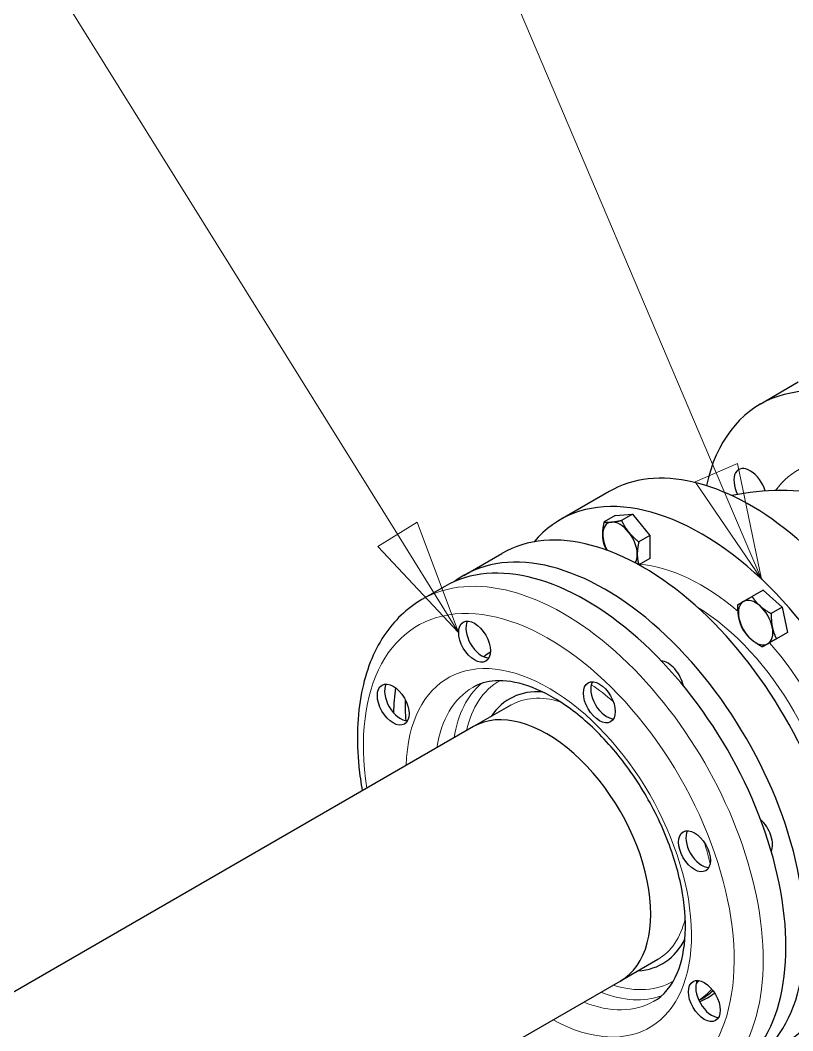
# Model space of a CAD drawing. Header units: millimetres. Extents: x 0 to 8400, y 0 to 5940.
# Drawn here: x 6740 to 7074, y 4976 to 5412.9 of the extents above; entities that cross this region are included whole.
import ezdxf

# ---------------------------------------------------------------- set-up
doc = ezdxf.new("R2010")
doc.units = ezdxf.units.MM
doc.header["$LTSCALE"] = 20
for name, color, linetype, lineweight in [('Symbol', 7, 'Continuous', 18), ('Visible', 7, 'Continuous', 25), ('Visible Narrow', 7, 'Continuous', 18)]:
    doc.layers.add(name, color=color, linetype=linetype, lineweight=lineweight)

# ---------------------------------------------------------------- blocks, each defined once
blk = doc.blocks.new('Balloon4')
at = {"layer": 'Symbol'}
for p, q in [((352.047, 260.863), (344.633, 278.315)), ((352.507, 261.058), (351.587, 260.667)), ((353.025, 258.562), (352.507, 261.058)), ((352.047, 260.863), (353.025, 258.562)), ((351.587, 260.667), (353.025, 258.562))]:
    blk.add_line(p, q, dxfattribs=at)
at = {"layer": 'Symbol', "flags": 128}
blk.add_lwpolyline([(351.587, 260.667), (353.025, 258.562), (352.507, 261.058), (351.587, 260.667)], dxfattribs=at)
at = {"layer": 'Symbol'}
blk.add_solid([(351.587, 260.667), (353.025, 258.562), (352.507, 261.058), (351.587, 260.667)], dxfattribs=at)
blk = doc.blocks.new('Balloon5')
at = {"layer": 'Symbol'}
for p, q in [((345.157, 259.532), (333.162, 278.79)), ((345.581, 259.796), (344.732, 259.268)), ((346.478, 257.41), (345.581, 259.796)), ((345.157, 259.532), (346.478, 257.41)), ((344.732, 259.268), (346.478, 257.41))]:
    blk.add_line(p, q, dxfattribs=at)
at = {"layer": 'Symbol', "flags": 128}
blk.add_lwpolyline([(344.732, 259.268), (346.478, 257.41), (345.581, 259.796), (344.732, 259.268)], dxfattribs=at)
at = {"layer": 'Symbol'}
blk.add_solid([(344.732, 259.268), (346.478, 257.41), (345.581, 259.796), (344.732, 259.268)], dxfattribs=at)

msp = doc.modelspace()

# ---------------------------------------------------------------- linework, layer by layer
at = {"layer": 'Visible'}
for p, q in [((7076.34, 5256.32), (7059.84, 5246.8)), ((6994.63, 5209.15), (6973.41, 5196.9)), ((6997.27, 5198.71), (6992.52, 5195.96)), ((6997.27, 5198.71), (7004.74, 5199.38)), ((7004.74, 5199.38), (6999.98, 5196.63)), ((7004.74, 5199.38), (7012.2, 5190.09)), ((7012.2, 5190.09), (7007.45, 5187.35)), ((7012.2, 5190.09), (7012.2, 5180.14)), ((6931.77, 5172.86), (6948.27, 5182.38)), ((7012.2, 5180.14), (7007.47, 5177.41)), ((6923.52, 5168.09), (6913.7, 5162.42)), ((7061.14, 5166.48), (7056.38, 5163.73)), ((7061.14, 5166.48), (7069.46, 5159.09)), ((7069.46, 5159.09), (7064.71, 5156.35)), ((7069.46, 5159.09), (7071.69, 5148.19)), ((7071.69, 5148.19), (7066.94, 5145.45)), ((6952.1, 5116.79), (6935.99, 5107.49)), ((6935.99, 5107.49), (6549.11, 4884.12)), ((7015.6, 5006.8), (6999.49, 4997.5)), ((6999.49, 4997.5), (6783.87, 4873.01)), ((7034.42, 4989.63), (7033.43, 4989.06))]:
    msp.add_line(p, q, dxfattribs=at)
msp.add_arc((7068.5, 5110.67), 98.89, 77.3901, 102.1837, dxfattribs=at)
for centre, major_axis, start_param, end_param in [((7120.95, 5140.95), (-61.11, 105.85), 4.272458, 6.845971), ((7055.74, 5103.3), (-61.11, 105.85), 4.30875, 6.283185), ((7055.62, 5209.91), (-5, 8.66), 4.329406, 7.760552), ((7034.52, 5091.05), (-61.11, 105.85), 2.93441, 6.490368), ((7009.38, 5076.54), (61.11, -105.85), 0, 3.141593), ((6999.32, 5186.29), (-5.28, 9.14), 6.021386, 7.068583), ((6999.32, 5186.29), (-5.28, 9.14), 4.974188, 6.021386), ((6999.32, 5186.29), (5.28, -9.14), 3.926991, 4.663828), ((6999.32, 5186.29), (-5.28, 9.14), 3.926991, 4.974188), ((6984.63, 5062.25), (61.11, -105.85), 0, 3.141593), ((6992.88, 5067.01), (61.11, -105.85), 6.215637, 9.492326), ((6999.32, 5186.29), (5.28, -9.14), 0.271269, 0.785398), ((7057.95, 5152.44), (-5.28, 9.14), 0, 1.047198), ((7057.95, 5152.44), (-5.28, 9.14), 5.235988, 6.283185), ((7057.95, 5152.44), (-5.28, 9.14), 4.18879, 5.235988), ((6939.59, 5146.05), (-4.86, 8.42), 0.329161, 2.812432), ((7057.95, 5152.44), (5.28, -9.14), 4.18879, 5.235988), ((7057.95, 5152.44), (5.28, -9.14), 0, 1.047198), ((7057.95, 5152.44), (5.28, -9.14), 5.235988, 6.283185), ((6987.78, 5064.06), (-43.89, 76.02), 0.013437, 0.083448), ((6992.88, 5067.01), (-44.3, 76.72), 0.127673, 0.137348), ((7019.94, 5126.82), (-5, 8.66), 4.196871, 5.903838), ((6904.43, 5118.84), (-4.86, 8.42), 0.329161, 2.812432), ((6993.54, 5119.78), (-4.86, 8.42), 0.329161, 2.812432), ((6984.63, 5062.25), (58.89, -102), 3.775579, 3.894147), ((6984.63, 5062.25), (-33.06, 57.25), 5.913191, 6.565173), ((6992.88, 5067.01), (61.11, -105.85), 3.90371, 3.994688), ((6967.74, 5052.49), (31.75, -54.99), 0, 3.141593), ((6967.74, 5052.49), (31.75, -54.99), 0, 3.141593), ((7058.21, 5060.54), (5, -8.66), 0.379347, 2.086314), ((7034.68, 5055.43), (-4.86, 8.42), 0.329161, 2.812432), ((6984.63, 5062.25), (33.06, -57.25), 6.001198, 6.653179), ((7038.91, 4990.69), (-4.86, 8.42), 0.329161, 2.812432), ((6987.78, 5064.06), (43.89, -76.02), 0.040358, 0.185326), ((6990.53, 5065.65), (43.89, -76.02), 0, 0.124358), ((6992.88, 5067.01), (44.3, -76.72), 6.206995, 6.354986)]:
    msp.add_ellipse(centre, major_axis=major_axis, ratio=0.57735, start_param=start_param, end_param=end_param, dxfattribs=at)
for centre, major_axis in [((6936.44, 5144.23), (-4.86, 8.42)), ((6901.28, 5117.02), (-4.86, 8.42)), ((6990.4, 5117.97), (-4.86, 8.42)), ((7031.54, 5053.62), (4.86, -8.42)), ((7035.77, 4988.87), (4.86, -8.42))]:
    msp.add_ellipse(centre, major_axis=major_axis, ratio=0.57735, dxfattribs=at)
for points, weights in [([(6991.85, 5190.6), (6991.85, 5192.91), (6992.52, 5195.96)], [1, 1.0379548493, 1]), ([(6992.52, 5195.96), (6993.85, 5195.76), (6995.58, 5195.91)], [1, 1.0379548493, 1]), ([(6995.58, 5195.91), (6997.32, 5196.07), (6999.98, 5196.63)], [1, 1.0379548493, 1]), ([(6999.98, 5196.63), (7001.32, 5193.76), (7003.05, 5191.6)], [1, 1.0379548493, 1]), ([(6992.52, 5186.01), (6991.85, 5188.29), (6991.85, 5190.6)], [1, 1.0379548493, 1]), ([(7003.05, 5191.6), (7004.78, 5189.45), (7007.45, 5187.35)], [1, 1.0379548493, 1]), ([(6993.71, 5183.72), (6993.09, 5184.78), (6992.52, 5186.01)], [1.01846977251, 1.01587356732, 1]), ([(7007.45, 5187.35), (7006.78, 5184.29), (7006.78, 5181.98)], [1, 1.0379548493, 1]), ([(7006.78, 5181.98), (7006.78, 5179.69), (7007.44, 5177.43)], [1, 1.03768978991, 1.00052641667]), ([(7052.67, 5161.59), (7054.08, 5162.4), (7056.38, 5163.73)], [1, 1.0379548493, 1]), ([(7056.38, 5163.73), (7057.95, 5161.37), (7059.88, 5159.65)], [1, 1.0379548493, 1]), ([(7050.74, 5154.38), (7050.22, 5156.91), (7050.29, 5160.21)], [1, 1.0379548493, 1]), ([(7050.29, 5160.21), (7051.25, 5160.77), (7052.67, 5161.59)], [1, 1.0379548493, 1]), ([(7059.88, 5159.65), (7061.81, 5157.94), (7064.71, 5156.35)], [1, 1.0379548493, 1]), ([(7064.71, 5156.35), (7064.64, 5153.04), (7065.16, 5150.51)], [1, 1.0379548493, 1]), ([(7052.52, 5149.31), (7051.25, 5151.85), (7050.74, 5154.38)], [1, 1.0379548493, 1]), ([(7056.01, 5145.23), (7054.08, 5146.95), (7052.52, 5149.31)], [1, 1.0379548493, 1]), ([(7065.16, 5150.51), (7065.67, 5147.98), (7066.94, 5145.45)], [1, 1.0379548493, 1]), ([(7060.84, 5141.93), (7057.95, 5143.52), (7056.01, 5145.23)], [1, 1.0379548493, 1]), ([(7063.22, 5143.3), (7061.81, 5142.49), (7060.84, 5141.93)], [1, 1.0379548493, 1]), ([(7066.94, 5145.45), (7064.64, 5144.12), (7063.22, 5143.3)], [1, 1.0379548493, 1])]:
    msp.add_rational_spline(points, weights, degree=2, dxfattribs=at)
for points, knots in [([(6913.7, 5162.42), (6907.15, 5158.64), (6901.56, 5153.24), (6892.61, 5139.7), (6889.42, 5131.41), (6885.63, 5112.4), (6885.29, 5101.51), (6886.8, 5086.69), (6887.28, 5083.22), (6887.9, 5079.72)], [2.277935, 2.277935, 2.277935, 2.277935, 2.558774, 2.558774, 2.860097, 2.860097, 3.187688, 3.187688, 3.286047, 3.286047, 3.286047, 3.286047]), ([(7013.98, 4988.74), (7018.21, 4991.18), (7021.71, 4995.19), (7026.04, 5005.74), (7027.24, 5011.39), (7027.8, 5023.99), (7027.25, 5030.85), (7024.41, 5045.3), (7022.11, 5052.89), (7015.92, 5068.01), (7012.02, 5075.53), (7003.03, 5089.65), (6997.93, 5096.25), (6987.14, 5107.79), (6981.46, 5112.74), (6970.21, 5120.51), (6964.65, 5123.35), (6954.3, 5126.86), (6949.54, 5127.52), (6941.67, 5127.01), (6938.46, 5126.04), (6935.65, 5124.42)], [5.419528, 5.419528, 5.419528, 5.419528, 5.838769, 5.838769, 6.154855, 6.154855, 6.455704, 6.455704, 6.759146, 6.759146, 7.065501, 7.065501, 7.372499, 7.372499, 7.677639, 7.677639, 7.979299, 7.979299, 8.282741, 8.282741, 8.561121, 8.561121, 8.561121, 8.561121])]:
    msp.add_open_spline(points, degree=3, knots=knots, dxfattribs=at)
msp.add_open_spline([(7032.2, 4996.25), (7032.61, 4996.72), (7033, 4997.2), (7033.39, 4997.69)], degree=3, dxfattribs=at)
at = {"layer": 'Visible Narrow'}
for centre, major_axis, start_param, end_param in [((7120.95, 5140.95), (-44.72, 77.46), 4.136472, 6.534879), ((6974.81, 5056.58), (61.11, -105.85), 0, 3.141593), ((7034.52, 5091.05), (-47.5, 82.27), 5.259988, 5.905765), ((6968.53, 5052.95), (56.67, -98.15), 5.30713, 10.400833), ((7030.72, 5088.86), (43.8, -75.87), 0.815013, 2.326579), ((6968.53, 5052.95), (43.61, -75.54), 5.527826, 10.180137), ((7034.52, 5091.05), (-47.5, 82.27), 4.388668, 5.043699), ((6974.81, 5056.58), (-39.17, 67.84), 0, 0.625555), ((6982.28, 5060.89), (-39.17, 67.84), 0.101531, 0.625555), ((6984.63, 5062.25), (-37.5, 64.95), 6.277992, 6.844292), ((6982.28, 5060.89), (-41.39, 71.69), 5.253624, 5.419022), ((6983.85, 5061.79), (-31.75, 54.99), 5.732695, 6.283185), ((6982.28, 5060.89), (-41.39, 71.69), 4.221761, 4.344818), ((6983.85, 5061.79), (31.75, -54.99), 0, 0.550491), ((6982.28, 5060.89), (41.39, -71.69), 0.244091, 0.259778), ((6984.63, 5062.25), (37.5, -64.95), 5.722078, 6.288378), ((6982.28, 5060.89), (39.17, -67.84), 5.65763, 6.181654), ((6974.81, 5056.58), (39.17, -67.84), 5.65763, 6.283185)]:
    msp.add_ellipse(centre, major_axis=major_axis, ratio=0.57735, start_param=start_param, end_param=end_param, dxfattribs=at)

# ---------------------------------------------------------------- block references
at = {"layer": 'Symbol', "xscale": 20, "yscale": 20, "zscale": 20}
for name in ['Balloon5', 'Balloon4']:
    msp.add_blockref(name, (0, 0), dxfattribs=at)

doc.saveas('drawing.dxf')
